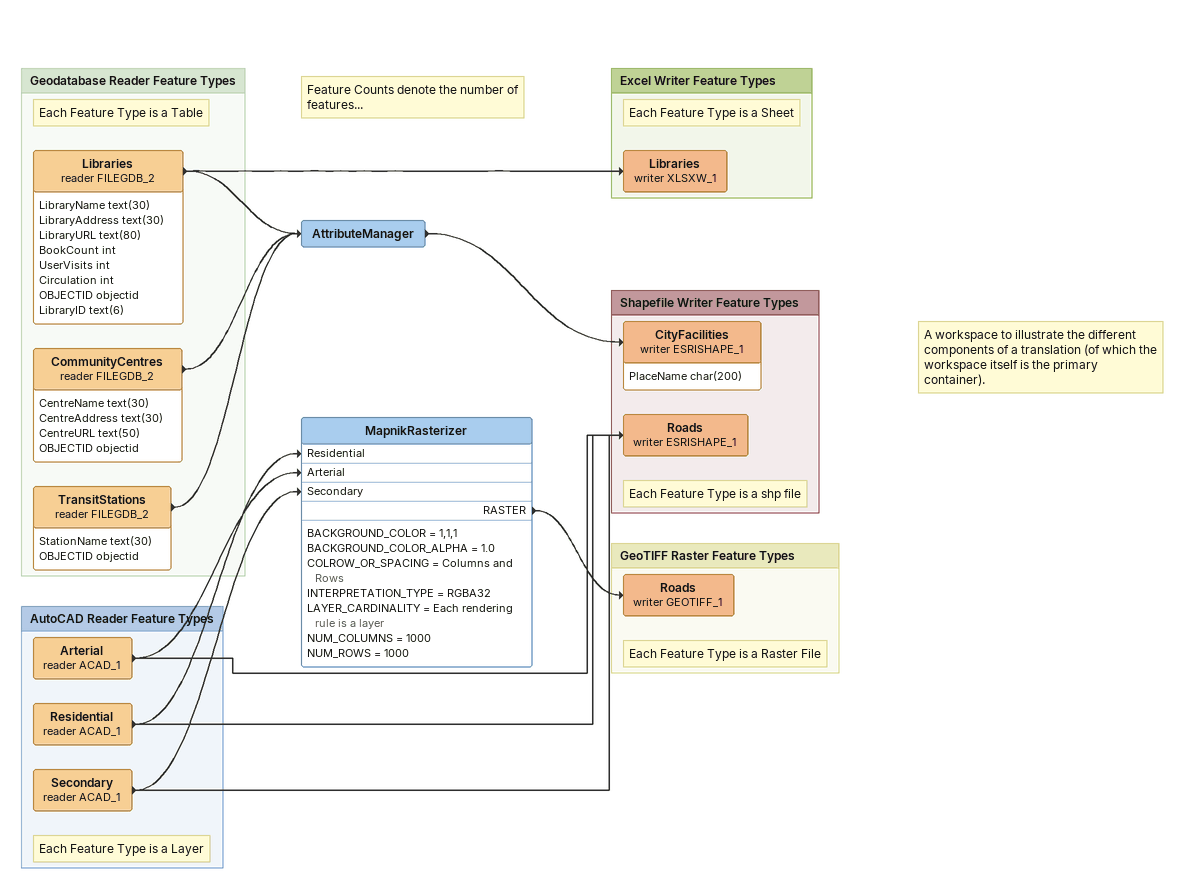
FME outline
Note: Feature Counts denote the number of features...
AttributeManager
    -> CityFacilities (writer ESRISHAPE_1)
Note: A workspace to illustrate the different components of a translation (of which the workspace itself is the primary container).
MapnikRasterizer
    BACKGROUND_COLOR = 1,1,1
    BACKGROUND_COLOR_ALPHA = 1.0
    COLROW_OR_SPACING = Columns and Rows
    INTERPRETATION_TYPE = RGBA32
    LAYER_CARDINALITY = Each rendering rule is a layer
    NUM_COLUMNS = 1000
    NUM_ROWS = 1000
    RASTER -> Roads (writer GEOTIFF_1)

Bookmark: Geodatabase Reader Feature Types
Note: Each Feature Type is a Table
Libraries (reader FILEGDB_2)
    attributes: LibraryName text(30), LibraryAddress text(30), LibraryURL text(80), BookCount int, UserVisits int, Circulation int, OBJECTID objectid, LibraryID text(6)
    -> AttributeManager
    -> Libraries (writer XLSXW_1)
CommunityCentres (reader FILEGDB_2)
    attributes: CentreName text(30), CentreAddress text(30), CentreURL text(50), OBJECTID objectid
    -> AttributeManager
TransitStations (reader FILEGDB_2)
    attributes: StationName text(30), OBJECTID objectid
    -> AttributeManager

Bookmark: Excel Writer Feature Types
Note: Each Feature Type is a Sheet
Libraries (writer XLSXW_1)

Bookmark: Shapefile Writer Feature Types
CityFacilities (writer ESRISHAPE_1)
    attributes: PlaceName char(200)
Note: Each Feature Type is a shp file
Roads (writer ESRISHAPE_1)

Bookmark: AutoCAD Reader Feature Types
Arterial (reader ACAD_1)
    -> Roads (writer ESRISHAPE_1)
    -> MapnikRasterizer [Arterial]
Residential (reader ACAD_1)
    -> Roads (writer ESRISHAPE_1)
    -> MapnikRasterizer [Residential]
Note: Each Feature Type is a Layer
Secondary (reader ACAD_1)
    -> Roads (writer ESRISHAPE_1)
    -> MapnikRasterizer [Secondary]

Bookmark: GeoTIFF Raster Feature Types
Note: Each Feature Type is a Raster File
Roads (writer GEOTIFF_1)
